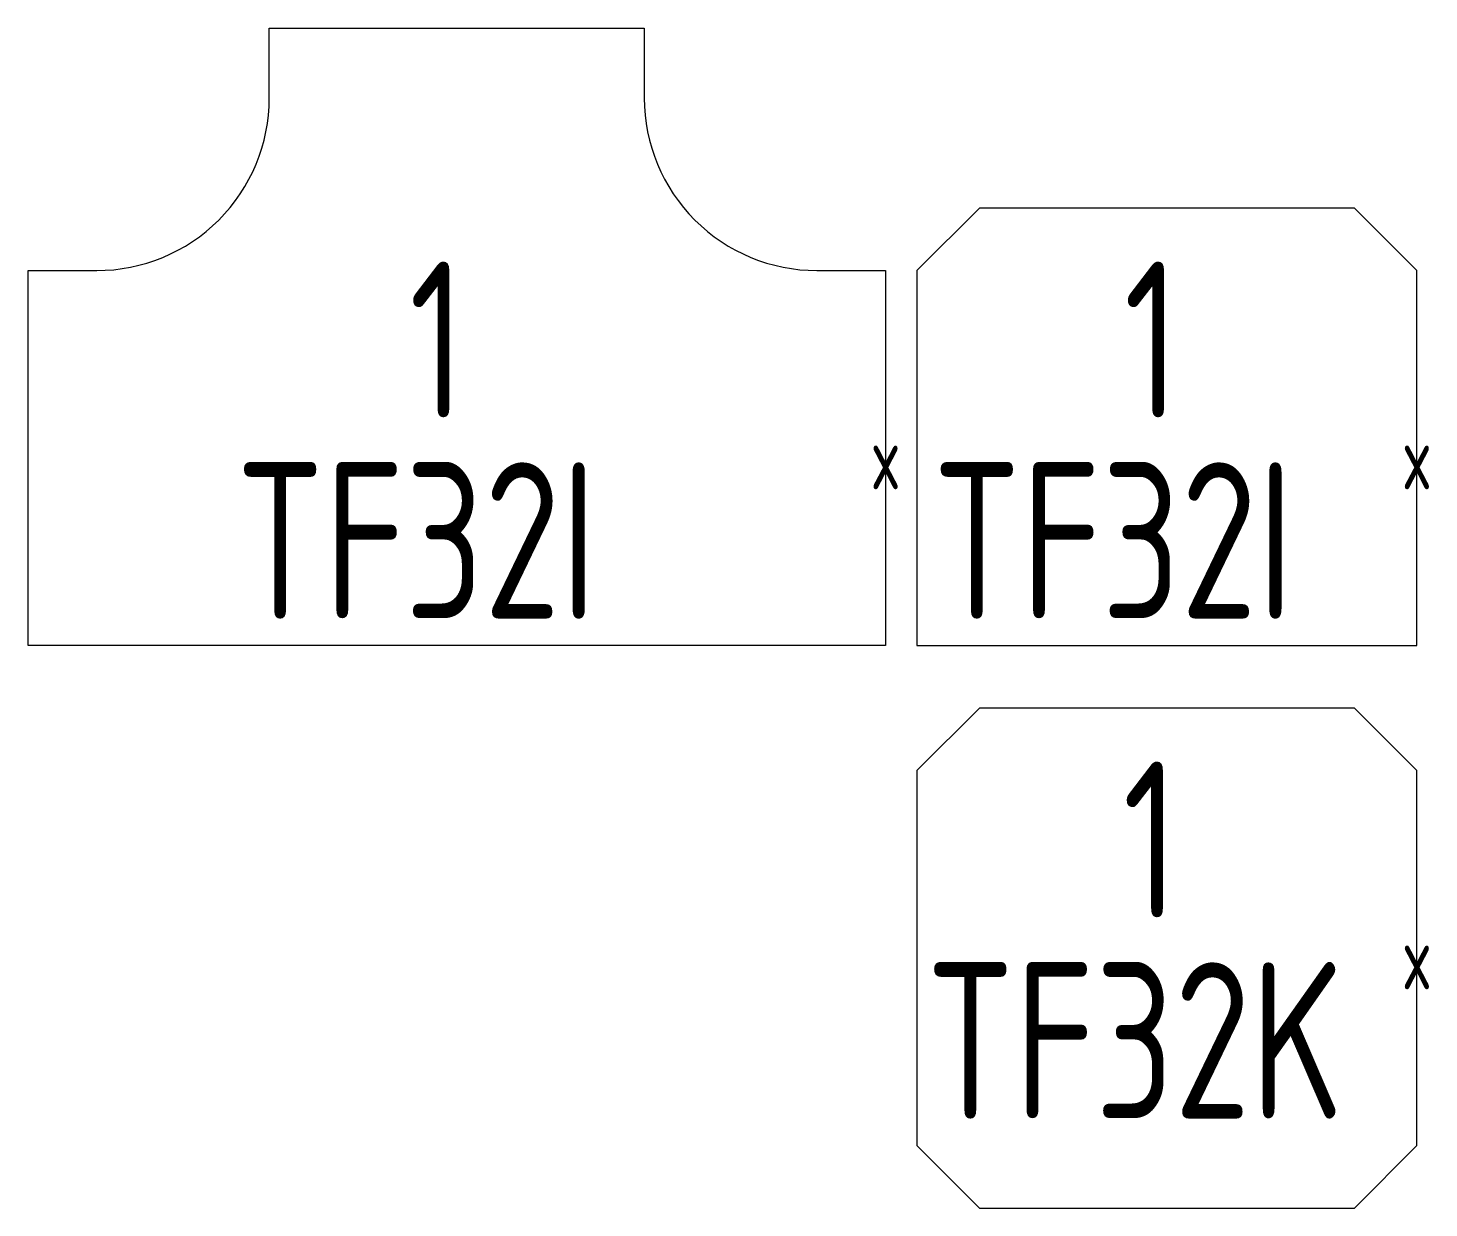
# Model space of a CAD drawing. Header units: metres. Extents: x -162 to 83385, y -62392 to -1971.
# Drawn here: x 22112 to 23232, y -51892 to -50948 of the extents above; entities that cross this region are included whole.
import ezdxf
from ezdxf.enums import TextEntityAlignment as Align

# ---------------------------------------------------------------- set-up
doc = ezdxf.new("R2010")
doc.units = ezdxf.units.M
doc.header["$LTSCALE"] = 0.5
for name, color, linetype, lineweight in [('ELIN_Attribut_01_Produkt_ID', 7, 'Continuous', 0), ('ELIN_Attribut_02_Stromkreis', 7, 'Continuous', 0), ('ELIN_Attribut_03_Verteilerbereich', 7, 'Continuous', 0), ('ELIN_Attribut_04_Montagehoehe', 7, 'Continuous', 0), ('ELIN_Attribut_05_Montageart', 7, 'Continuous', 0), ('ELIN_Attribut_06_Tuernummer', 7, 'Continuous', 0), ('ELIN_Attribut_07_Bemerkung', 7, 'Continuous', 0), ('ELIN_Attribut_08_Adresse', 7, 'Continuous', 0), ('ELIN_Attribut_10_AKZ1', 7, 'Continuous', 0), ('ELIN_Attribut_11_AKZ2', 7, 'Continuous', 0), ('ELIN_Attribut_12_Sonstiges1', 7, 'Continuous', 0), ('ELIN_Attribut_13_Sonstiges2', 7, 'Continuous', 0), ('ELIN_Attribut_14_Bauteil', 7, 'Continuous', 0), ('ELIN_Attribut_15_Ebene', 7, 'Continuous', 0), ('ELIN_Attribut_16_Raumnummer', 7, 'Continuous', 0), ('ELIN_Attribut_17_Raumname', 7, 'Continuous', 0), ('ELIN_Attribut_18_Montageabschnitt', 7, 'Continuous', 0), ('ELIN_Attribut_Basispunkt', 2, 'Continuous', 0), ('ELIN_Attribute_GEMOS', 11, 'Continuous', 0), ('ELIN_Attribute_Tragsystem', 7, 'Continuous', 0), ('ELIN_KTF_DE_Kabeltasse', 5, 'Continuous', 0)]:
    doc.layers.add(name, color=color, linetype=linetype, lineweight=lineweight)
doc.layers.get('0').off()
doc.styles.add('ELIN_Attribute', font='isocp.shx', dxfattribs={"width": 0.8})
doc.styles.add('ELIN_SY', font='isocp.shx', dxfattribs={"width": 0.9})

# ---------------------------------------------------------------- blocks, each defined once
blk = doc.blocks.new('ELIN_KTF_KT300-T-ABZWEIG')
blk.add_lwpolyline([(-193, 344), (-193, 288, 0.414214), (-55, 150), (0, 150), (0, -150), (-686, -150), (-686, 150), (-631, 150, 0.414214), (-493, 288), (-493, 344)], format="xyb", close=True)
at = {"layer": 'ELIN_Attribut_01_Produkt_ID', "color": 0, "style": 'ELIN_SY', "width": 0.8, "flags": 8}
blk.add_attdef('01_PRODUKT_ID', (-387.5, -128.5), '', height=125, dxfattribs=at)
at = {"layer": 'ELIN_Attribut_02_Stromkreis', "style": 'ELIN_Attribute', "width": 0.8, "flags": 8}
blk.add_attdef('02_STROMKREIS', (168.4, -14.6, 0), '', height=150, dxfattribs=at)
at = {"layer": 'ELIN_Attribut_03_Verteilerbereich', "style": 'ELIN_Attribute', "width": 0.8, "flags": 8}
blk.add_attdef('03_VERTEILERBEREICH', (-247.5, -404.4, 0), '', height=125, dxfattribs=at)
at = {"layer": 'ELIN_Attribut_04_Montagehoehe', "style": 'ELIN_Attribute', "width": 0.8, "flags": 8}
blk.add_attdef('04_MONTAGEHOEHE', text='', height=125, dxfattribs=at).set_placement((0, 0, 0), align=Align.RIGHT)
at = {"layer": 'ELIN_Attribut_05_Montageart', "style": 'ELIN_Attribute', "width": 0.8, "flags": 8}
blk.add_attdef('05_MONTAGEART', (168.4, -204.4, 0), '', height=125, dxfattribs=at)
at = {"layer": 'ELIN_Attribut_06_Tuernummer', "style": 'ELIN_Attribute', "width": 0.8, "flags": 8}
blk.add_attdef('06_TUERNUMMER', text='', height=125, dxfattribs=at).set_placement((0, 0, 0), align=Align.RIGHT)
at = {"layer": 'ELIN_Attribut_07_Bemerkung', "style": 'ELIN_Attribute', "width": 0.8, "flags": 8}
blk.add_attdef('07_BEMERKUNG', (-247.5, -604.4, 0), '', height=125, dxfattribs=at)
at = {"layer": 'ELIN_Attribut_08_Adresse', "style": 'ELIN_Attribute', "width": 0.8, "flags": 8}
blk.add_attdef('08_ADRESSE', (-247.5, -804.4, 0), '', height=125, dxfattribs=at)
at = {"layer": 'ELIN_Attribut_10_AKZ1', "style": 'ELIN_Attribute', "width": 0.8, "flags": 8}
blk.add_attdef('10_AKZ1', (-247.5, -1204.4, 0), '', height=125, dxfattribs=at)
at = {"layer": 'ELIN_Attribut_11_AKZ2', "style": 'ELIN_Attribute', "width": 0.8, "flags": 8}
blk.add_attdef('11_AKZ2', (-247.5, -1404.4, 0), '', height=125, dxfattribs=at)
at = {"layer": 'ELIN_Attribut_12_Sonstiges1', "style": 'ELIN_Attribute', "width": 0.8, "flags": 8}
blk.add_attdef('12_SONSTIGES1', (-247.5, -1604.4, 0), '', height=125, dxfattribs=at)
at = {"layer": 'ELIN_Attribut_13_Sonstiges2', "style": 'ELIN_Attribute', "width": 0.8, "flags": 8}
blk.add_attdef('13_SONSTIGES2', (-247.5, -1804.4, 0), '', height=125, dxfattribs=at)
at = {"layer": 'ELIN_Attribut_14_Bauteil', "color": 7, "style": 'ELIN_Attribute', "width": 0.8, "flags": 9}
blk.add_attdef('14_BAUTEIL', (39.7, 54.9), '', height=125, dxfattribs=at)
at = {"layer": 'ELIN_Attribut_15_Ebene', "color": 7, "style": 'ELIN_Attribute', "width": 0.8, "flags": 9}
blk.add_attdef('15_EBENE', (39.7, -145.1), '', height=125, dxfattribs=at)
at = {"layer": 'ELIN_Attribut_16_Raumnummer', "style": 'ELIN_Attribute', "width": 0.8, "flags": 8}
blk.add_attdef('16_RAUMNUMMER', (-247.5, -2404.4, 0), '', height=125, dxfattribs=at)
at = {"layer": 'ELIN_Attribut_17_Raumname', "style": 'ELIN_Attribute', "width": 0.8, "flags": 8}
blk.add_attdef('17_RAUMNAME', (-247.5, -2604.4, 0), '', height=125, dxfattribs=at)
at = {"layer": 'ELIN_Attribut_18_Montageabschnitt', "color": 0, "style": 'ELIN_SY', "width": 0.8, "flags": 9}
blk.add_attdef('18_MONTAGEABSCHNITT', (39.7, -345.1), '', height=125, dxfattribs=at)
at = {"layer": 'ELIN_Attribut_Basispunkt', "style": 'ELIN_Attribute', "width": 0.8, "flags": 8}
blk.add_attdef('Basispunkt', text='', height=50, dxfattribs=at).set_placement((0, 0), align=Align.MIDDLE)
at = {"layer": 'ELIN_Attribute_GEMOS', "style": 'ELIN_Attribute', "width": 0.6}
for tag, p in [('G01_PRO02ID', (1620.5, 183.6)), ('G02_BEZEICHNUNG', (1620.5, -14.6, 0)), ('G03_DESCRIPTION', (1620.5, -204.4, 0)), ('G04_GEMOS-SYMBOL', (1623.8, -404.4, 0)), ('G05_GEMOS-TYP', (1623.8, -604.4, 0)), ('G06_ORTSKENNUNG', (1620.5, -804.4, 0)), ('G08_FREI1', (1620.5, -1004.4, 0)), ('G08_FREI2', (1620.5, -1204.4, 0))]:
    blk.add_attdef(tag, p, '', height=125, dxfattribs=at)
at = {"layer": 'ELIN_Attribute_Tragsystem', "color": 0, "style": 'ELIN_SY', "width": 0.8, "flags": 8}
blk.add_attdef('T01_ANZAHL', (-387.5, 32.2), '', height=125, dxfattribs=at)
blk = doc.blocks.new('ELIN_KTF_KT300-T-ABZWEIG_VEREINFACHT')
at = {"color": 0}
blk.add_lwpolyline([(-400, -150), (0, -150), (0, 150), (-50, 200), (-350, 200), (-400, 150)], close=True, dxfattribs=at)
at = {"layer": 'ELIN_Attribut_01_Produkt_ID', "color": 0, "style": 'ELIN_SY', "width": 0.8, "flags": 8}
blk.add_attdef('01_PRODUKT_ID', (-387.5, -128.5), '', height=125, dxfattribs=at)
at = {"layer": 'ELIN_Attribut_02_Stromkreis', "style": 'ELIN_Attribute', "width": 0.8, "flags": 8}
blk.add_attdef('02_STROMKREIS', (168.4, -14.6, 0), '', height=150, dxfattribs=at)
at = {"layer": 'ELIN_Attribut_03_Verteilerbereich', "style": 'ELIN_Attribute', "width": 0.8, "flags": 8}
blk.add_attdef('03_VERTEILERBEREICH', (-247.5, -404.4, 0), '', height=125, dxfattribs=at)
at = {"layer": 'ELIN_Attribut_04_Montagehoehe', "style": 'ELIN_Attribute', "width": 0.8, "flags": 8}
blk.add_attdef('04_MONTAGEHOEHE', text='', height=125, dxfattribs=at).set_placement((0, 0, 0), align=Align.RIGHT)
at = {"layer": 'ELIN_Attribut_05_Montageart', "style": 'ELIN_Attribute', "width": 0.8, "flags": 8}
blk.add_attdef('05_MONTAGEART', (168.4, -204.4, 0), '', height=125, dxfattribs=at)
at = {"layer": 'ELIN_Attribut_06_Tuernummer', "style": 'ELIN_Attribute', "width": 0.8, "flags": 8}
blk.add_attdef('06_TUERNUMMER', text='', height=125, dxfattribs=at).set_placement((0, 0, 0), align=Align.RIGHT)
at = {"layer": 'ELIN_Attribut_07_Bemerkung', "style": 'ELIN_Attribute', "width": 0.8, "flags": 8}
blk.add_attdef('07_BEMERKUNG', (-247.5, -604.4, 0), '', height=125, dxfattribs=at)
at = {"layer": 'ELIN_Attribut_08_Adresse', "style": 'ELIN_Attribute', "width": 0.8, "flags": 8}
blk.add_attdef('08_ADRESSE', (-247.5, -804.4, 0), '', height=125, dxfattribs=at)
at = {"layer": 'ELIN_Attribut_10_AKZ1', "style": 'ELIN_Attribute', "width": 0.8, "flags": 8}
blk.add_attdef('10_AKZ1', (-247.5, -1204.4, 0), '', height=125, dxfattribs=at)
at = {"layer": 'ELIN_Attribut_11_AKZ2', "style": 'ELIN_Attribute', "width": 0.8, "flags": 8}
blk.add_attdef('11_AKZ2', (-247.5, -1404.4, 0), '', height=125, dxfattribs=at)
at = {"layer": 'ELIN_Attribut_12_Sonstiges1', "style": 'ELIN_Attribute', "width": 0.8, "flags": 8}
blk.add_attdef('12_SONSTIGES1', (-247.5, -1604.4, 0), '', height=125, dxfattribs=at)
at = {"layer": 'ELIN_Attribut_13_Sonstiges2', "style": 'ELIN_Attribute', "width": 0.8, "flags": 8}
blk.add_attdef('13_SONSTIGES2', (-247.5, -1804.4, 0), '', height=125, dxfattribs=at)
at = {"layer": 'ELIN_Attribut_14_Bauteil', "color": 7, "style": 'ELIN_Attribute', "width": 0.8, "flags": 9}
blk.add_attdef('14_BAUTEIL', (39.7, 54.9), '', height=125, dxfattribs=at)
at = {"layer": 'ELIN_Attribut_15_Ebene', "color": 7, "style": 'ELIN_Attribute', "width": 0.8, "flags": 9}
blk.add_attdef('15_EBENE', (39.7, -145.1), '', height=125, dxfattribs=at)
at = {"layer": 'ELIN_Attribut_16_Raumnummer', "style": 'ELIN_Attribute', "width": 0.8, "flags": 8}
blk.add_attdef('16_RAUMNUMMER', (-247.5, -2404.4, 0), '', height=125, dxfattribs=at)
at = {"layer": 'ELIN_Attribut_17_Raumname', "style": 'ELIN_Attribute', "width": 0.8, "flags": 8}
blk.add_attdef('17_RAUMNAME', (-247.5, -2604.4, 0), '', height=125, dxfattribs=at)
at = {"layer": 'ELIN_Attribut_18_Montageabschnitt', "color": 0, "style": 'ELIN_SY', "width": 0.8, "flags": 9}
blk.add_attdef('18_MONTAGEABSCHNITT', (39.7, -345.1), '', height=125, dxfattribs=at)
at = {"layer": 'ELIN_Attribut_Basispunkt', "style": 'ELIN_Attribute', "width": 0.8, "flags": 8}
blk.add_attdef('Basispunkt', text='', height=50, dxfattribs=at).set_placement((0, 0), align=Align.MIDDLE)
at = {"layer": 'ELIN_Attribute_GEMOS', "style": 'ELIN_Attribute', "width": 0.6}
for tag, p in [('G01_PRO02ID', (1620.5, 183.6)), ('G02_BEZEICHNUNG', (1620.5, -14.6, 0)), ('G03_DESCRIPTION', (1620.5, -204.4, 0)), ('G04_GEMOS-SYMBOL', (1623.8, -404.4, 0)), ('G05_GEMOS-TYP', (1623.8, -604.4, 0)), ('G06_ORTSKENNUNG', (1620.5, -804.4, 0)), ('G08_FREI1', (1620.5, -1004.4, 0)), ('G08_FREI2', (1620.5, -1204.4, 0))]:
    blk.add_attdef(tag, p, '', height=125, dxfattribs=at)
at = {"layer": 'ELIN_Attribute_Tragsystem', "color": 0, "style": 'ELIN_SY', "width": 0.8, "flags": 8}
blk.add_attdef('T01_ANZAHL', (-387.5, 32.2), '', height=125, dxfattribs=at)
blk = doc.blocks.new('ELIN_KTF_KT300-KREUZUNG_VEREINFACHT')
at = {"color": 0}
blk.add_lwpolyline([(0, 150), (-50, 200), (-350, 200), (-400, 150), (-400, -150), (-350, -200), (-50, -200), (0, -150)], close=True, dxfattribs=at)
at = {"layer": 'ELIN_Attribut_01_Produkt_ID', "color": 0, "style": 'ELIN_SY', "width": 0.8, "flags": 8}
blk.add_attdef('01_PRODUKT_ID', (-387.5, -128.5), '', height=125, dxfattribs=at)
at = {"layer": 'ELIN_Attribut_02_Stromkreis', "style": 'ELIN_Attribute', "width": 0.8, "flags": 8}
blk.add_attdef('02_STROMKREIS', (168.4, -14.6, 0), '', height=150, dxfattribs=at)
at = {"layer": 'ELIN_Attribut_03_Verteilerbereich', "style": 'ELIN_Attribute', "width": 0.8, "flags": 8}
blk.add_attdef('03_VERTEILERBEREICH', (-247.5, -404.4, 0), '', height=125, dxfattribs=at)
at = {"layer": 'ELIN_Attribut_04_Montagehoehe', "style": 'ELIN_Attribute', "width": 0.8, "flags": 8}
blk.add_attdef('04_MONTAGEHOEHE', text='', height=125, dxfattribs=at).set_placement((0, 0, 0), align=Align.RIGHT)
at = {"layer": 'ELIN_Attribut_05_Montageart', "style": 'ELIN_Attribute', "width": 0.8, "flags": 8}
blk.add_attdef('05_MONTAGEART', (168.4, -204.4, 0), '', height=125, dxfattribs=at)
at = {"layer": 'ELIN_Attribut_06_Tuernummer', "style": 'ELIN_Attribute', "width": 0.8, "flags": 8}
blk.add_attdef('06_TUERNUMMER', text='', height=125, dxfattribs=at).set_placement((0, 0, 0), align=Align.RIGHT)
at = {"layer": 'ELIN_Attribut_07_Bemerkung', "style": 'ELIN_Attribute', "width": 0.8, "flags": 8}
blk.add_attdef('07_BEMERKUNG', (-247.5, -604.4, 0), '', height=125, dxfattribs=at)
at = {"layer": 'ELIN_Attribut_08_Adresse', "style": 'ELIN_Attribute', "width": 0.8, "flags": 8}
blk.add_attdef('08_ADRESSE', (-247.5, -804.4, 0), '', height=125, dxfattribs=at)
at = {"layer": 'ELIN_Attribut_10_AKZ1', "style": 'ELIN_Attribute', "width": 0.8, "flags": 8}
blk.add_attdef('10_AKZ1', (-247.5, -1204.4, 0), '', height=125, dxfattribs=at)
at = {"layer": 'ELIN_Attribut_11_AKZ2', "style": 'ELIN_Attribute', "width": 0.8, "flags": 8}
blk.add_attdef('11_AKZ2', (-247.5, -1404.4, 0), '', height=125, dxfattribs=at)
at = {"layer": 'ELIN_Attribut_12_Sonstiges1', "style": 'ELIN_Attribute', "width": 0.8, "flags": 8}
blk.add_attdef('12_SONSTIGES1', (-247.5, -1604.4, 0), '', height=125, dxfattribs=at)
at = {"layer": 'ELIN_Attribut_13_Sonstiges2', "style": 'ELIN_Attribute', "width": 0.8, "flags": 8}
blk.add_attdef('13_SONSTIGES2', (-247.5, -1804.4, 0), '', height=125, dxfattribs=at)
at = {"layer": 'ELIN_Attribut_14_Bauteil', "color": 7, "style": 'ELIN_Attribute', "width": 0.8, "flags": 9}
blk.add_attdef('14_BAUTEIL', (39.7, 54.9), '', height=125, dxfattribs=at)
at = {"layer": 'ELIN_Attribut_15_Ebene', "color": 7, "style": 'ELIN_Attribute', "width": 0.8, "flags": 9}
blk.add_attdef('15_EBENE', (39.7, -145.1), '', height=125, dxfattribs=at)
at = {"layer": 'ELIN_Attribut_16_Raumnummer', "style": 'ELIN_Attribute', "width": 0.8, "flags": 8}
blk.add_attdef('16_RAUMNUMMER', (-247.5, -2404.4, 0), '', height=125, dxfattribs=at)
at = {"layer": 'ELIN_Attribut_17_Raumname', "style": 'ELIN_Attribute', "width": 0.8, "flags": 8}
blk.add_attdef('17_RAUMNAME', (-247.5, -2604.4, 0), '', height=125, dxfattribs=at)
at = {"layer": 'ELIN_Attribut_18_Montageabschnitt', "color": 0, "style": 'ELIN_SY', "width": 0.8, "flags": 9}
blk.add_attdef('18_MONTAGEABSCHNITT', (39.7, -345.1), '', height=125, dxfattribs=at)
at = {"layer": 'ELIN_Attribut_Basispunkt', "style": 'ELIN_Attribute', "width": 0.8, "flags": 8}
blk.add_attdef('Basispunkt', text='', height=50, dxfattribs=at).set_placement((0, 0), align=Align.MIDDLE)
at = {"layer": 'ELIN_Attribute_GEMOS', "style": 'ELIN_Attribute', "width": 0.6}
for tag, p in [('G01_PRO02ID', (1620.5, 183.6)), ('G02_BEZEICHNUNG', (1620.5, -14.6, 0)), ('G03_DESCRIPTION', (1620.5, -204.4, 0)), ('G04_GEMOS-SYMBOL', (1623.8, -404.4, 0)), ('G05_GEMOS-TYP', (1623.8, -604.4, 0)), ('G06_ORTSKENNUNG', (1620.5, -804.4, 0)), ('G08_FREI1', (1620.5, -1004.4, 0)), ('G08_FREI2', (1620.5, -1204.4, 0))]:
    blk.add_attdef(tag, p, '', height=125, dxfattribs=at)
at = {"layer": 'ELIN_Attribute_Tragsystem', "color": 0, "style": 'ELIN_SY', "width": 0.8, "flags": 8}
blk.add_attdef('T01_ANZAHL', (-387.5, 32.2), '', height=125, dxfattribs=at)

msp = doc.modelspace()

# ---------------------------------------------------------------- block references
at = {"layer": 'ELIN_KTF_DE_Kabeltasse', "lineweight": 0}
ref = msp.add_blockref('ELIN_KTF_KT300-T-ABZWEIG', (22797.6, -51291.8), dxfattribs=at)
ref.add_attrib('01_PRODUKT_ID', 'TF32I', (22277.9, -51420.3), dxfattribs={"layer": 'ELIN_Attribut_01_Produkt_ID', "color": 0, "height": 125, "style": 'ELIN_SY', "width": 0.8})
ref.add_attrib('Basispunkt', 'x', dxfattribs={"layer": 'ELIN_Attribut_Basispunkt', "height": 50, "style": 'ELIN_Attribute', "width": 0.8}).set_placement((22797.6, -51291.8), align=Align.MIDDLE)
ref.add_attrib('T01_ANZAHL', '1', (22416.5, -51259.6), dxfattribs={"layer": 'ELIN_Attribute_Tragsystem', "color": 0, "height": 125, "style": 'ELIN_SY', "width": 0.8})
ref = msp.add_blockref('ELIN_KTF_KT300-T-ABZWEIG_VEREINFACHT', (23222.6, -51291.8), dxfattribs=at)
ref.add_attrib('01_PRODUKT_ID', 'TF32I', (22835.2, -51420.3), dxfattribs={"layer": 'ELIN_Attribut_01_Produkt_ID', "color": 0, "height": 125, "style": 'ELIN_SY', "width": 0.8})
ref.add_attrib('Basispunkt', 'x', dxfattribs={"layer": 'ELIN_Attribut_Basispunkt', "height": 50, "style": 'ELIN_Attribute', "width": 0.8}).set_placement((23222.6, -51291.8), align=Align.MIDDLE)
ref.add_attrib('T01_ANZAHL', '1', (22988.2, -51259.6), dxfattribs={"layer": 'ELIN_Attribute_Tragsystem', "color": 0, "height": 125, "style": 'ELIN_SY', "width": 0.8})
ref = msp.add_blockref('ELIN_KTF_KT300-KREUZUNG_VEREINFACHT', (23222.6, -51691.8), dxfattribs=at)
ref.add_attrib('01_PRODUKT_ID', 'TF32K', (22830, -51820.3), dxfattribs={"layer": 'ELIN_Attribut_01_Produkt_ID', "color": 0, "height": 125, "style": 'ELIN_SY', "width": 0.8})
ref.add_attrib('Basispunkt', 'x', dxfattribs={"layer": 'ELIN_Attribut_Basispunkt', "height": 50, "style": 'ELIN_Attribute', "width": 0.8}).set_placement((23222.6, -51691.8), align=Align.MIDDLE)
ref.add_attrib('T01_ANZAHL', '1', (22987.3, -51659.6), dxfattribs={"layer": 'ELIN_Attribute_Tragsystem', "color": 0, "height": 125, "style": 'ELIN_SY', "width": 0.8})

doc.saveas('drawing.dxf')
